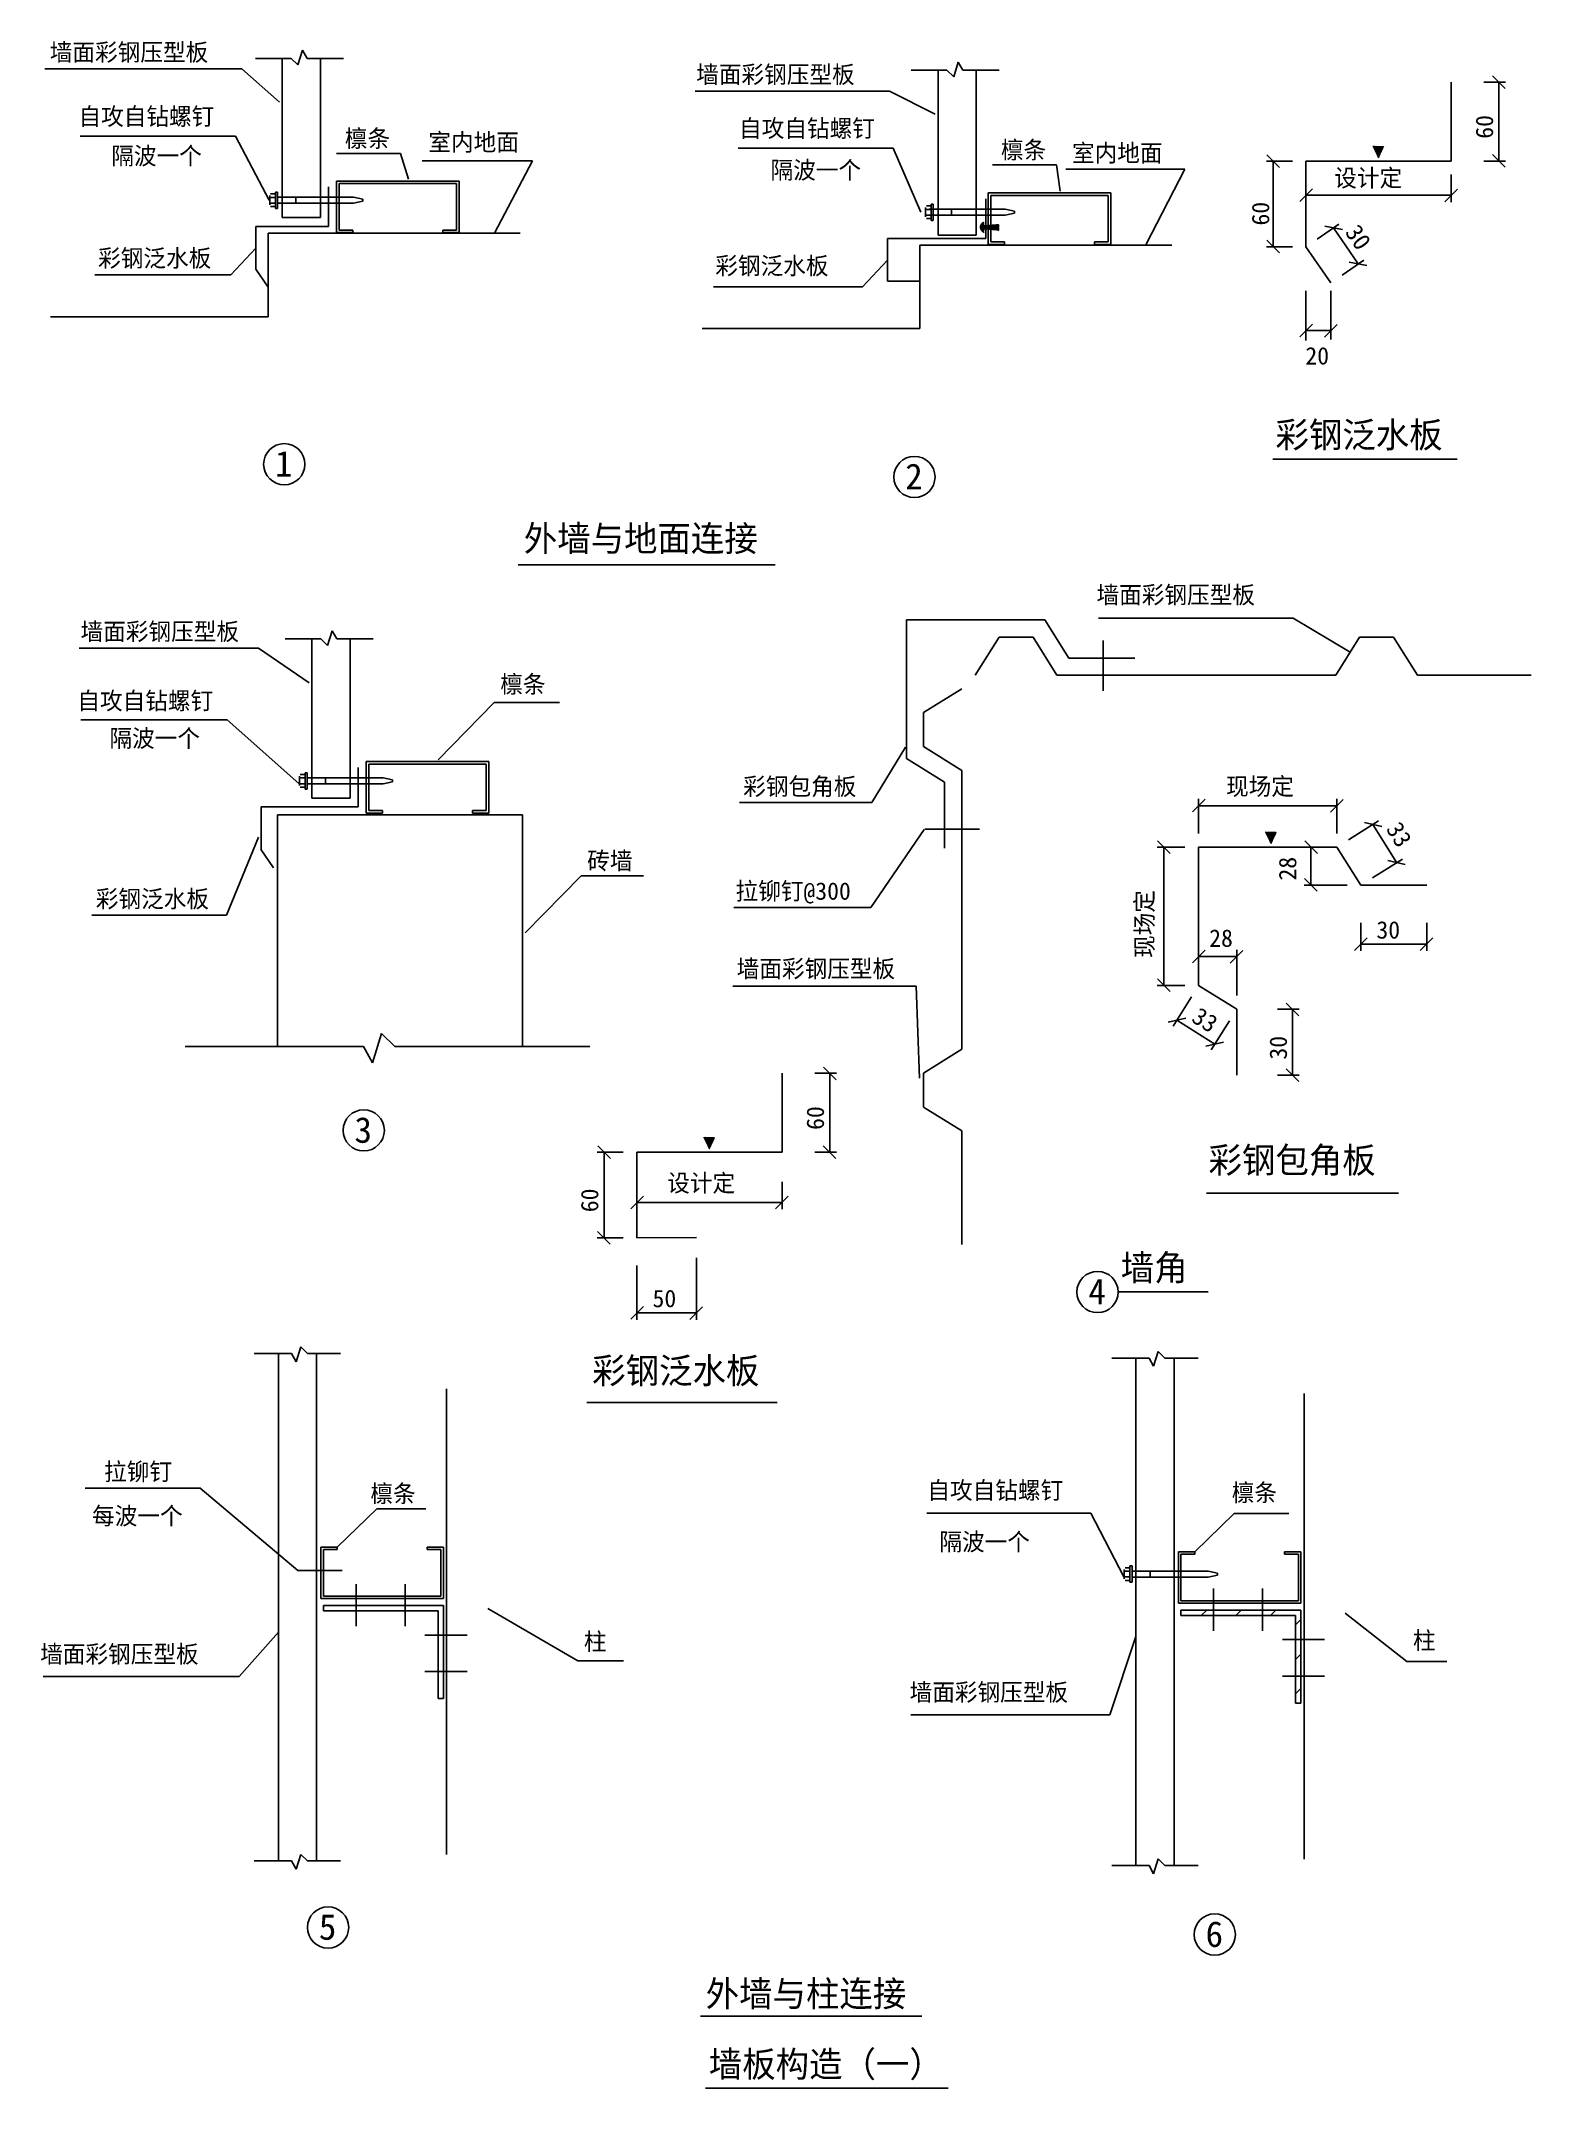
# Model space of a CAD drawing. Header units: metres. Extents: x 132 to 1227, y 180 to 1685.
import ezdxf

# ---------------------------------------------------------------- set-up
doc = ezdxf.new("R2010")
doc.units = ezdxf.units.M
doc.layers.add('_TCH_MASK', color=7, linetype='Continuous')

# ---------------------------------------------------------------- blocks, each defined once
blk = doc.blocks.new('_ARCHTICK')
at = {"color": 6, "linetype": 'ByBlock'}
blk.add_lwpolyline([(-0.68, -0.68), (0.65, 0.65)], dxfattribs=at)

msp = doc.modelspace()

# ---------------------------------------------------------------- hatches: boundary and pattern name
at = {"layer": '_TCH_MASK'}
h = msp.add_hatch(dxfattribs=at)
h.set_pattern_fill('SOLID')
h.paths.add_polyline_path([(1114.64, 1598.71), (1110.65, 1607.12), (1118.66, 1607.11)])
h = msp.add_hatch(dxfattribs=at)
h.set_pattern_fill('SOLID')
h.paths.add_polyline_path([(824.71, 1543.73), (824.71, 1546.33), (835.64, 1545.52), (835.64, 1549.66), (824.71, 1548.84), (824.71, 1551.44, 0.7)])
h = msp.add_hatch(dxfattribs=at)
h.set_pattern_fill('AR-CONC', scale=10)
h.paths.add_polyline_path([(298.76, 1543.38), (298.76, 1481.91), (138.76, 1481.91), (138.76, 1410.56), (483.83, 1410.56), (483.83, 1543.38)])
h = msp.add_hatch(dxfattribs=at)
h.set_pattern_fill('ANSI31', scale=200)
h.paths.add_polyline_path([(483.83, 1543.38), (298.76, 1543.38), (298.76, 1481.91), (138.76, 1481.91), (138.76, 1410.56), (483.83, 1410.56)])
h = msp.add_hatch(dxfattribs=at)
h.set_pattern_fill('ANSI31', scale=200)
h.paths.add_polyline_path([(962.8, 1534.59), (777.73, 1534.59), (777.73, 1473.12), (617.74, 1473.12), (617.74, 1401.78), (962.8, 1401.78)])
h = msp.add_hatch(dxfattribs=at)
h.set_pattern_fill('AR-CONC', scale=10)
h.paths.add_polyline_path([(777.73, 1534.59), (777.73, 1473.12), (617.74, 1473.12), (617.74, 1401.78), (962.8, 1401.78), (962.8, 1534.59)])
h = msp.add_hatch(dxfattribs=at)
h.set_pattern_fill('AR-BRSTD', scale=20)
h.paths.add_polyline_path([(381.9, 955.04), (391.86, 945.48), (485.58, 945.48), (485.58, 1115.66), (305.58, 1115.66), (305.58, 945.48), (368.62, 945.48), (375.26, 933.42)])
h = msp.add_hatch(dxfattribs=at)
h.set_pattern_fill('SOLID')
h.paths.add_polyline_path([(1035.69, 1094.57), (1031.7, 1102.98), (1039.71, 1102.97)])
h = msp.add_hatch(dxfattribs=at)
h.set_pattern_fill('SOLID')
h.paths.add_polyline_path([(622.8, 870.21), (618.81, 878.61), (626.81, 878.6)])
h = msp.add_hatch(dxfattribs=at)
h.set_pattern_fill('STEEL', scale=100)
h.paths.add_polyline_path([(423.53, 530.7), (423.53, 466.26), (427.46, 466.26), (427.46, 534.64), (339.26, 534.64), (339.26, 530.7)])
h = msp.add_hatch(dxfattribs=at)
h.set_pattern_fill('STEEL', scale=100)
h.paths.add_polyline_path([(1053.79, 527.35), (1053.79, 462.91), (1057.72, 462.91), (1057.72, 531.29), (969.52, 531.29), (969.52, 527.35)])

# ---------------------------------------------------------------- linework, layer by layer
for p, q in [((1037.06, 1377.18), (1172.61, 1377.18)), ((482.35, 1299.59), (671.4, 1299.59)), ((988.29, 837.64), (1129.6, 837.64)), ((923.63, 765.18), (989.68, 765.18)), ((532.94, 683.94), (672.76, 683.94)), ((616.46, 232.85), (779.21, 232.85)), ((620.12, 179.94), (798.55, 179.94))]:
    msp.add_line(p, q)
for p, q in [((289.34, 1671.79), (315.59, 1671.79)), ((309.05, 1554.85), (309.05, 1671.79)), ((315.59, 1671.79), (320.57, 1667.01)), ((320.57, 1667.01), (323.89, 1677.82)), ((323.89, 1677.82), (327.21, 1671.79)), ((327.21, 1671.79), (354.05, 1671.79)), ((337.05, 1554.85), (337.05, 1671.79)), ((279.17, 1664), (134.49, 1664)), ((279.17, 1664), (307.06, 1639.5)), ((771.31, 1663.01), (797.56, 1663.01)), ((791.02, 1541.86), (791.02, 1663.01)), ((797.56, 1663.01), (802.54, 1658.23)), ((802.54, 1658.23), (805.85, 1669.04)), ((805.85, 1669.04), (809.17, 1663.01)), ((809.17, 1663.01), (836.02, 1663.01)), ((819.02, 1541.86), (819.02, 1663.01)), ((755.3, 1647.66), (612.43, 1647.66)), ((755.3, 1647.66), (789.03, 1630.71)), ((1168.18, 1654.33), (1168.18, 1596.33)), ((1192.3, 1654.33), (1208.22, 1654.33)), ((1203.22, 1654.33), (1203.22, 1596.33)), ((274.68, 1614.49), (160.41, 1614.49)), ((274.68, 1614.49), (299.5, 1567.49)), ((348.76, 1601.89), (395.85, 1601.89)), ((395.85, 1601.89), (401.74, 1583.04)), ((411.91, 1596.4), (493.04, 1596.4)), ((493.04, 1596.4), (464.9, 1543.41)), ((757.94, 1605.7), (644.19, 1605.7)), ((757.94, 1605.7), (778.47, 1558.71)), ((1051.49, 1596.33), (1032.35, 1596.33)), ((1037.35, 1533.33), (1037.35, 1596.33)), ((1168.18, 1596.33), (1061.49, 1596.33)), ((1061.49, 1596.33), (1061.49, 1533.33)), ((1192.3, 1596.33), (1208.22, 1596.33)), ((438.98, 1581.63), (348.98, 1581.63)), ((348.98, 1581.63), (348.98, 1543.83)), ((438.98, 1543.83), (438.98, 1581.63)), ((830.99, 1593.48), (878.08, 1593.48)), ((878.08, 1593.48), (880.72, 1574.25)), ((884.98, 1590.41), (972.4, 1590.41)), ((972.4, 1590.41), (943.87, 1534.62)), ((1061.49, 1586.33), (1061.49, 1566.12)), ((1168.18, 1586.33), (1168.18, 1566.12)), ((299.81, 1570.88), (299.81, 1564.12)), ((300.47, 1572.17), (304.01, 1572.17)), ((300.47, 1569.59), (304.01, 1569.59)), ((300.47, 1565.4), (304.01, 1565.4)), ((305.51, 1573.5), (304.01, 1573.5)), ((304.01, 1573.5), (304.01, 1561.5)), ((305.51, 1573.5), (305.51, 1561.5)), ((361.44, 1569.75), (305.51, 1569.75)), ((361.44, 1565.25), (305.51, 1565.25)), ((318.94, 1569.75), (318.94, 1565.25)), ((342.98, 1577.29), (342.98, 1548.28)), ((437.18, 1579.83), (350.78, 1579.83)), ((350.78, 1579.83), (350.78, 1545.63)), ((368.28, 1568.29), (361.44, 1569.75)), ((368.28, 1566.71), (361.44, 1565.25)), ((368.28, 1568.29), (368.28, 1566.71)), ((437.18, 1545.63), (437.18, 1579.83)), ((826.11, 1568.5), (826.11, 1539.5)), ((917.95, 1572.84), (827.95, 1572.84)), ((827.95, 1572.84), (827.95, 1535.04)), ((916.15, 1571.04), (829.75, 1571.04)), ((829.75, 1571.04), (829.75, 1536.84)), ((916.15, 1536.84), (916.15, 1571.04)), ((917.95, 1535.04), (917.95, 1572.84)), ((1168.18, 1571.12), (1061.49, 1571.12)), ((300.47, 1562.83), (304.01, 1562.83)), ((305.51, 1561.5), (304.01, 1561.5)), ((309.05, 1554.85), (337.05, 1554.85)), ((781.78, 1562.1), (781.78, 1555.33)), ((782.44, 1563.39), (785.98, 1563.39)), ((782.44, 1560.81), (785.98, 1560.81)), ((782.44, 1556.62), (785.98, 1556.62)), ((782.44, 1554.04), (785.98, 1554.04)), ((840.41, 1560.96), (784.48, 1560.97)), ((840.41, 1556.46), (784.48, 1556.47)), ((787.48, 1564.72), (785.98, 1564.72)), ((785.98, 1564.72), (785.98, 1552.72)), ((787.48, 1552.72), (785.98, 1552.72)), ((787.48, 1564.72), (787.48, 1552.72)), ((800.91, 1560.96), (800.91, 1556.46)), ((847.25, 1559.51), (840.41, 1560.96)), ((847.25, 1557.92), (840.41, 1556.46)), ((847.25, 1559.51), (847.25, 1557.92)), ((1069.73, 1539), (1085.74, 1550.02)), ((342.98, 1548.28), (289.63, 1548.28)), ((289.63, 1548.28), (289.63, 1516.78)), ((298.76, 1543.38), (298.76, 1481.91)), ((483.83, 1543.38), (298.76, 1543.38)), ((348.98, 1543.83), (360.98, 1543.83)), ((350.78, 1545.63), (360.98, 1545.63)), ((360.98, 1545.63), (360.98, 1543.83)), ((360.98, 1545.63), (360.98, 1545.63)), ((426.98, 1545.63), (437.18, 1545.63)), ((426.98, 1545.63), (426.98, 1543.83)), ((426.98, 1545.63), (426.98, 1545.63)), ((426.98, 1543.83), (438.98, 1543.83)), ((826.11, 1539.5), (753.98, 1539.5)), ((753.98, 1539.5), (753.98, 1508)), ((791.02, 1541.86), (819.02, 1541.86)), ((827.95, 1535.04), (839.95, 1535.04)), ((829.75, 1536.84), (839.95, 1536.84)), ((839.95, 1536.84), (839.95, 1536.84)), ((839.95, 1536.84), (839.95, 1535.04)), ((905.95, 1536.84), (905.95, 1536.84)), ((905.95, 1536.84), (916.15, 1536.84)), ((905.95, 1536.84), (905.95, 1535.04)), ((905.95, 1535.04), (917.95, 1535.04)), ((1081.62, 1547.18), (1099.87, 1520.65)), ((271.22, 1512.68), (289.63, 1532.36)), ((735.58, 1503.9), (753.98, 1523.58)), ((777.73, 1534.59), (777.73, 1473.12)), ((962.8, 1534.59), (777.73, 1534.59)), ((1051.49, 1533.33), (1032.35, 1533.33)), ((1061.49, 1533.33), (1079.74, 1506.8)), ((1087.98, 1512.47), (1103.99, 1523.49)), ((271.22, 1512.68), (171.2, 1512.68)), ((289.63, 1516.78), (298.76, 1503.52)), ((753.98, 1508), (777.73, 1508.1)), ((735.58, 1503.9), (626, 1503.9)), ((1061.49, 1500.9), (1061.49, 1464.31)), ((1079.74, 1500.82), (1079.74, 1465.25)), ((138.76, 1481.91), (298.76, 1481.91)), ((617.74, 1473.12), (777.73, 1473.12)), ((1061.49, 1471.7), (1079.74, 1471.7)), ((342.36, 1240.27), (345.68, 1251.08)), ((345.68, 1251.08), (349, 1245.05)), ((869.57, 1258.99), (767.85, 1258.99)), ((767.85, 1157.26), (767.85, 1258.99)), ((767.85, 1157.26), (767.85, 1258.99)), ((767.85, 1258.99), (869.57, 1258.99)), ((869.57, 1258.99), (887.07, 1230.99)), ((869.57, 1258.99), (887.07, 1230.99)), ((1052.11, 1260.36), (908.85, 1260.36)), ((1052.11, 1260.36), (1093.98, 1235.32)), ((291.56, 1238.22), (159.78, 1238.22)), ((291.56, 1238.22), (328.85, 1212.76)), ((311.13, 1245.05), (337.38, 1245.05)), ((330.84, 1128.12), (330.84, 1245.05)), ((337.38, 1245.05), (342.36, 1240.27)), ((349, 1245.05), (375.84, 1245.05)), ((358.84, 1128.12), (358.84, 1245.05)), ((818.42, 1218.42), (835.92, 1246.42)), ((835.92, 1246.42), (860.92, 1246.42)), ((860.92, 1246.42), (878.42, 1218.42)), ((912.43, 1243.84), (912.43, 1207.02)), ((1083.42, 1218.42), (1100.92, 1246.42)), ((1100.92, 1246.42), (1125.92, 1246.42)), ((1125.92, 1246.42), (1143.42, 1218.42)), ((887.07, 1230.99), (935.59, 1230.99)), ((887.07, 1230.99), (935.59, 1230.99)), ((780.42, 1190.92), (808.42, 1208.42)), ((878.42, 1218.42), (1083.42, 1218.42)), ((1143.42, 1218.42), (1226.92, 1218.42)), ((464.78, 1198.24), (423.54, 1156.3)), ((464.78, 1198.24), (512.88, 1198.24)), ((780.42, 1165.92), (780.42, 1190.92)), ((268.44, 1185.7), (160.93, 1185.7)), ((268.44, 1185.7), (321.29, 1138.7)), ((742.45, 1124.87), (767.16, 1165.46)), ((808.42, 1148.42), (780.42, 1165.92)), ((321.6, 1144.15), (321.6, 1137.38)), ((322.26, 1145.44), (325.8, 1145.44)), ((327.3, 1146.76), (325.8, 1146.76)), ((325.8, 1146.76), (325.8, 1134.76)), ((327.3, 1146.76), (327.3, 1134.76)), ((364.77, 1150.55), (364.77, 1121.55)), ((460.77, 1154.89), (370.77, 1154.89)), ((370.77, 1154.89), (370.77, 1117.09)), ((458.97, 1153.09), (372.57, 1153.09)), ((372.57, 1153.09), (372.57, 1118.89)), ((458.97, 1118.89), (458.97, 1153.09)), ((460.77, 1117.09), (460.77, 1154.89)), ((767.85, 1157.26), (795.85, 1139.76)), ((795.85, 1139.76), (767.85, 1157.26)), ((808.42, 943.42), (808.42, 1148.42)), ((322.26, 1142.86), (325.8, 1142.86)), ((322.26, 1138.67), (325.8, 1138.67)), ((322.26, 1136.09), (325.8, 1136.09)), ((327.3, 1134.76), (325.8, 1134.76)), ((383.23, 1143.01), (327.3, 1143.01)), ((383.23, 1138.51), (327.3, 1138.51)), ((340.74, 1143.01), (340.74, 1138.51)), ((390.07, 1141.55), (383.23, 1143.01)), ((390.07, 1139.97), (383.23, 1138.51)), ((390.07, 1141.55), (390.07, 1139.97)), ((795.85, 1139.76), (795.85, 1091.24)), ((795.85, 1091.24), (795.85, 1139.76)), ((364.77, 1121.55), (293.42, 1121.55)), ((293.42, 1121.55), (293.42, 1090.05)), ((305.58, 1115.66), (305.58, 945.48)), ((305.58, 1115.66), (485.58, 1115.66)), ((330.84, 1128.12), (358.84, 1128.12)), ((370.77, 1117.09), (382.77, 1117.09)), ((372.57, 1118.89), (382.77, 1118.89)), ((382.77, 1118.89), (382.77, 1118.89)), ((382.77, 1118.89), (382.77, 1117.09)), ((448.77, 1118.89), (448.77, 1118.89)), ((448.77, 1118.89), (448.77, 1117.09)), ((448.77, 1118.89), (458.97, 1118.89)), ((448.77, 1117.09), (460.77, 1117.09)), ((485.58, 1115.66), (485.58, 945.48)), ((742.45, 1124.87), (645.07, 1124.87)), ((982.54, 1102.13), (982.54, 1127.43)), ((1084.27, 1122.43), (982.54, 1122.43)), ((1084.27, 1102.13), (1084.27, 1127.43)), ((268.11, 1041.98), (291.65, 1099.35)), ((741.57, 1047.62), (780.85, 1104.99)), ((781.3, 1105.24), (821.39, 1105.24)), ((1092.75, 1097.43), (1114.88, 1111.26)), ((1110.64, 1108.61), (1128.14, 1080.61)), ((293.42, 1090.05), (302.55, 1076.78)), ((972.54, 1092.13), (951.98, 1092.13)), ((956.98, 990.41), (956.98, 1092.13)), ((982.54, 990.41), (982.54, 1092.13)), ((982.54, 1092.13), (1084.27, 1092.13)), ((1074.27, 1092.13), (1060.09, 1092.13)), ((1065.09, 1092.13), (1065.09, 1064.13)), ((1084.27, 1092.13), (1101.77, 1064.13)), ((528.69, 1071.03), (487.44, 1029.09)), ((528.69, 1071.03), (574.45, 1071.03)), ((1110.25, 1069.43), (1132.38, 1083.26)), ((1091.77, 1064.13), (1060.09, 1064.13)), ((1101.77, 1064.13), (1150.29, 1064.13)), ((268.11, 1041.98), (169.09, 1041.98)), ((741.57, 1047.62), (640.87, 1047.62)), ((1101.77, 1036.39), (1101.77, 1015.71)), ((1150.29, 1036.39), (1150.29, 1015.71)), ((982.54, 1000.41), (982.54, 1016.55)), ((982.54, 1011.55), (1010.54, 1011.55)), ((1010.54, 982.91), (1010.54, 1016.55)), ((1150.29, 1020.71), (1101.77, 1020.71)), ((775, 989.96), (640.2, 989.96)), ((775, 989.96), (777.31, 922.29)), ((972.54, 990.41), (951.98, 990.41)), ((977.24, 981.93), (963.88, 960.55)), ((1010.54, 972.91), (982.54, 990.41)), ((966.53, 964.79), (994.53, 947.29)), ((1005.24, 964.43), (991.88, 943.05)), ((1010.54, 924.39), (1010.54, 972.91)), ((1040.52, 972.91), (1056.58, 972.91)), ((1051.58, 972.91), (1051.58, 924.39)), ((381.9, 955.04), (375.26, 933.42)), ((391.86, 945.48), (381.9, 955.04)), ((368.62, 945.48), (237.68, 945.48)), ((375.26, 933.42), (368.62, 945.48)), ((535.18, 945.48), (391.86, 945.48)), ((780.42, 925.92), (808.42, 943.42)), ((676.34, 925.83), (676.34, 867.82)), ((700.46, 925.83), (716.38, 925.83)), ((711.38, 925.83), (711.38, 867.82)), ((780.42, 900.92), (780.42, 925.92)), ((1040.52, 924.39), (1056.58, 924.39)), ((808.42, 883.42), (780.42, 900.92)), ((808.42, 799.91), (808.42, 883.42)), ((559.65, 867.82), (540.51, 867.82)), ((545.51, 804.83), (545.51, 867.82)), ((676.34, 867.82), (569.65, 867.82)), ((569.65, 867.82), (569.65, 804.83)), ((700.46, 867.82), (716.38, 867.82)), ((569.65, 846.05), (569.65, 825.84)), ((676.34, 846.05), (676.34, 825.84)), ((676.34, 830.84), (569.65, 830.84)), ((559.65, 804.83), (540.51, 804.83)), ((569.65, 804.83), (613.41, 805.13)), ((569.65, 784.46), (569.65, 744.64)), ((613.41, 790.13), (613.41, 744.64)), ((569.65, 749.64), (613.41, 749.64)), ((322.54, 724.63), (319.22, 713.82)), ((327.52, 719.85), (322.54, 724.63)), ((315.9, 719.85), (288.44, 719.85)), ((306.22, 346.9), (306.22, 719.85)), ((319.22, 713.82), (315.9, 719.85)), ((351.92, 719.85), (327.52, 719.85)), ((334.22, 346.9), (334.22, 719.85)), ((946.16, 716.5), (918.7, 716.5)), ((936.47, 343.54), (936.47, 716.5)), ((949.48, 710.46), (946.16, 716.5)), ((952.8, 721.28), (949.48, 710.46)), ((957.77, 716.5), (952.8, 721.28)), ((982.18, 716.5), (957.77, 716.5)), ((964.47, 343.54), (964.47, 716.5)), ((429.83, 693.87), (429.83, 351.61)), ((1060.09, 690.52), (1060.09, 348.26)), ((248.78, 620.89), (164.06, 620.89)), ((248.78, 620.89), (320.33, 560.33)), ((378.42, 605.69), (349.46, 577.48)), ((378.42, 605.69), (414.46, 605.69)), ((903.3, 602.61), (782.88, 602.61)), ((903.3, 602.61), (927.59, 555.61)), ((1008.68, 602.34), (979.72, 574.13)), ((1008.68, 602.34), (1048.98, 602.34)), ((337.46, 539.68), (337.46, 577.48)), ((337.46, 577.48), (349.46, 577.48)), ((339.26, 541.48), (339.26, 575.68)), ((339.26, 575.68), (349.46, 575.68)), ((349.46, 575.68), (349.46, 577.48)), ((349.46, 575.68), (349.46, 575.68)), ((415.46, 577.48), (427.46, 577.48)), ((415.46, 575.68), (415.46, 577.48)), ((415.46, 575.68), (425.66, 575.68)), ((415.46, 575.68), (415.46, 575.68)), ((425.66, 575.68), (425.66, 541.48)), ((427.46, 577.48), (427.46, 539.68)), ((967.72, 574.13), (979.72, 574.13)), ((967.72, 536.33), (967.72, 574.13)), ((969.52, 572.33), (979.72, 572.33)), ((969.52, 538.13), (969.52, 572.33)), ((979.72, 572.33), (979.72, 574.13)), ((979.72, 572.33), (979.72, 572.33)), ((1045.72, 574.13), (1057.72, 574.13)), ((1045.72, 572.33), (1045.72, 574.13)), ((1045.72, 572.33), (1055.92, 572.33)), ((1045.72, 572.33), (1045.72, 572.33)), ((1055.92, 572.33), (1055.92, 538.13)), ((1057.72, 574.13), (1057.72, 536.33)), ((320.33, 560.33), (352.92, 560.33)), ((927.91, 561.06), (927.91, 554.29)), ((928.57, 562.35), (932.1, 562.35)), ((928.57, 559.77), (932.1, 559.77)), ((933.6, 563.67), (932.1, 563.67)), ((932.1, 563.67), (932.1, 551.67)), ((933.6, 563.67), (933.6, 551.67)), ((989.54, 559.92), (933.6, 559.92)), ((947.04, 559.92), (947.04, 555.42)), ((996.38, 558.46), (989.54, 559.92)), ((996.38, 556.88), (989.54, 555.42)), ((996.38, 558.46), (996.38, 556.88)), ((363.22, 550.4), (363.22, 519.42)), ((399.33, 550.4), (399.33, 519.42)), ((928.57, 555.58), (932.1, 555.58)), ((928.57, 553), (932.1, 553)), ((933.6, 551.67), (932.1, 551.67)), ((989.54, 555.42), (933.6, 555.42)), ((993.48, 547.05), (993.48, 516.06)), ((1029.59, 547.05), (1029.59, 516.06)), ((427.46, 539.68), (337.46, 539.68)), ((425.66, 541.48), (339.26, 541.48)), ((339.26, 534.64), (339.26, 530.7)), ((427.46, 534.64), (339.26, 534.64)), ((423.53, 530.7), (339.26, 530.7)), ((423.53, 530.7), (423.53, 466.26)), ((427.46, 534.64), (427.46, 466.26)), ((526.19, 493.93), (460.04, 532.41)), ((1057.72, 536.33), (967.72, 536.33)), ((1055.92, 538.13), (969.52, 538.13)), ((969.52, 531.29), (969.52, 527.35)), ((1057.72, 531.29), (969.52, 531.29)), ((1053.79, 527.35), (969.52, 527.35)), ((1053.79, 527.35), (1053.79, 462.91)), ((1057.72, 531.29), (1057.72, 462.91)), ((1135.63, 493.45), (1090.3, 529.06)), ((277.22, 482.37), (306.22, 515.08)), ((413.85, 512.92), (444.83, 512.92)), ((917.25, 454.37), (936.47, 511.73)), ((1044.1, 509.57), (1075.09, 509.57)), ((277.22, 482.37), (133.28, 482.37)), ((413.85, 486.13), (444.83, 486.13)), ((526.19, 493.93), (559.85, 493.93)), ((1044.1, 482.78), (1075.09, 482.78)), ((1135.63, 493.45), (1165.08, 493.45)), ((423.53, 466.26), (427.46, 466.26)), ((917.25, 454.37), (770.94, 454.37)), ((1053.79, 462.91), (1057.72, 462.91)), ((315.9, 346.9), (288.44, 346.9)), ((319.22, 340.86), (315.9, 346.9)), ((322.54, 351.68), (319.22, 340.86)), ((327.52, 346.9), (322.54, 351.68)), ((351.92, 346.9), (327.52, 346.9)), ((952.8, 348.32), (949.48, 337.51)), ((957.77, 343.54), (952.8, 348.32)), ((946.16, 343.54), (918.7, 343.54)), ((949.48, 337.51), (946.16, 343.54)), ((982.18, 343.54), (957.77, 343.54))]:
    msp.add_line(p, q, dxfattribs=at)
for centre in [(310.46, 1373.47), (773.7, 1364.1), (368.89, 883.85), (908.25, 765.02), (342.68, 297.97), (994.46, 292.79)]:
    msp.add_circle(centre, 15.15, dxfattribs=at)

# ---------------------------------------------------------------- block references
at = {"layer": '_TCH_MASK', "xscale": 7, "yscale": 7, "zscale": 7}
for p, rotation in [((1203.22, 1654.33), 90), ((1037.35, 1596.33), 90), ((1203.22, 1596.33), 270), ((1061.49, 1571.12), 180), ((1081.62, 1547.18), 124.53), ((1037.35, 1533.33), 270), ((1099.87, 1520.65), 304.53), ((1061.49, 1471.7), 180), ((982.54, 1122.43), 180), ((1110.64, 1108.61), 122.01), ((956.98, 1092.13), 90), ((1065.09, 1092.13), 90), ((1128.14, 1080.61), 302.01), ((1065.09, 1064.13), 270), ((1101.77, 1020.71), 180), ((982.54, 1011.55), 180), ((956.98, 990.41), 270), ((966.53, 964.79), 147.99), ((1051.58, 972.91), 90), ((994.53, 947.29), 327.99), ((711.38, 925.83), 90), ((1051.58, 924.39), 270), ((545.51, 867.82), 90), ((711.38, 867.82), 270), ((569.65, 830.84), 180), ((545.51, 804.83), 270), ((569.65, 749.64), 180)]:
    msp.add_blockref('_ARCHTICK', p, dxfattribs=dict(at, rotation=rotation))
for p in [(1168.18, 1571.12), (1079.74, 1471.7), (1084.27, 1122.43), (1150.29, 1020.71), (1010.54, 1011.55), (676.34, 830.84), (613.41, 749.64)]:
    msp.add_blockref('_ARCHTICK', p, dxfattribs=at)

# ---------------------------------------------------------------- texts
for s, rotation, p in [('60', 90, (1199.03, 1612.71)), ('60', 90, (1034.46, 1548.92)), ('30', 304.53, (1089.74, 1543.9)), ('33', 302.01, (1119.94, 1105.35)), ('28', 90, (1054.34, 1067.49)), ('现场定', 90, (949.09, 1010.56)), ('33', 327.99, (976.5, 964.25)), ('30', 90, (1047.48, 935.87)), ('60', 90, (707.18, 884.2)), ('60', 90, (541.31, 823.7))]:
    msp.add_text(s, height=12.8, rotation=rotation).set_placement(p)
for s, p in [('设计定', (1082.28, 1577.52)), ('20', (1061.03, 1446.77)), ('现场定', (1002.7, 1130.31)), ('28', (990.33, 1018.75)), ('30', (1113.25, 1024.81)), ('设计定', (591.96, 838.77)), ('50', (581.17, 753.89))]:
    msp.add_text(s, height=12.8).set_placement(p)
at = {"layer": '_TCH_MASK'}
for s, height, p in [('墙面彩钢压型板', 12.8, (138.11, 1669.91)), ('墙面彩钢压型板', 12.8, (613.29, 1653.56)), ('自攻自钻螺钉', 12.8, (159.22, 1622.75)), ('自攻自钻螺钉', 12.8, (644.77, 1613.96)), ('檩条', 12.8, (355.02, 1606.53)), ('室内地面', 12.8, (416.39, 1603.81)), ('檩条', 12.8, (837.25, 1598.12)), ('室内地面', 12.8, (889.46, 1595.84)), ('隔波一个', 12.8, (183.31, 1593.77)), ('隔波一个', 12.8, (667.92, 1583.3)), ('彩钢泛水板', 12.8, (173.65, 1518.54)), ('彩钢泛水板', 12.8, (627.31, 1512.96)), ('彩钢泛水板', 18.9, (1039.06, 1385.64)), ('1', 18.9, (303.68, 1364.45)), ('2', 18.9, (766.92, 1355.08)), ('外墙与地面连接', 18.9, (486.54, 1309.47)), ('墙面彩钢压型板', 12.8, (907.51, 1271.07)), ('墙面彩钢压型板', 12.8, (160.74, 1244.12)), ('檩条', 12.8, (469.25, 1205.41)), ('自攻自钻螺钉', 12.8, (158.36, 1193.23)), ('隔波一个', 12.8, (181.95, 1165.64)), ('彩钢包角板', 12.8, (647.81, 1130.23)), ('砖墙', 12.8, (533.16, 1075.68)), ('彩钢泛水板', 12.8, (171.96, 1047.63)), ('拉铆钉@300', 12.8, (642.17, 1053.35)), ('墙面彩钢压型板', 12.8, (643.01, 996.28)), ('3', 18.9, (362.11, 874.72)), ('彩钢包角板', 18.9, (989.86, 852.54)), ('墙角', 18.9, (925.31, 773.47)), ('4', 18.9, (901.53, 755.94)), ('彩钢泛水板', 18.9, (536.83, 697.81)), ('拉铆钉', 12.8, (178.07, 626.64)), ('檩条', 12.8, (373.8, 610.51)), ('自攻自钻螺钉', 12.8, (783.17, 612.92)), ('檩条', 12.8, (1006.91, 611.22)), ('每波一个', 12.8, (169.24, 594.1)), ('隔波一个', 12.8, (792.02, 575.07)), ('柱', 12.8, (530.67, 501.82)), ('柱', 12.8, (1140.11, 502.59)), ('墙面彩钢压型板', 12.8, (131.04, 492.52)), ('墙面彩钢压型板', 12.8, (770.11, 464.52)), ('5', 18.9, (335.9, 288.94)), ('6', 18.9, (987.68, 283.66)), ('外墙与柱连接', 18.9, (620.26, 239.86)), ('墙板构造（一）', 18.9, (622.53, 188.07))]:
    msp.add_text(s, height=height, dxfattribs=at).set_placement(p)

doc.saveas('drawing.dxf')
